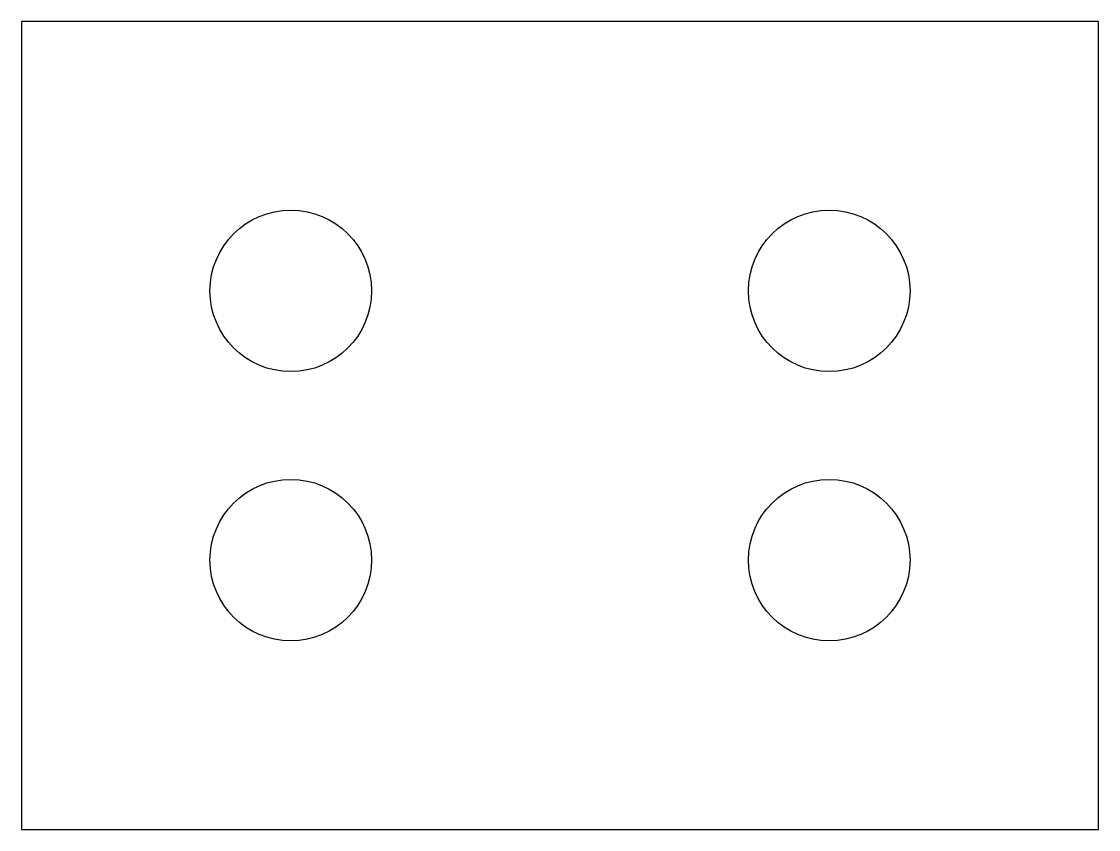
# Model space of a CAD drawing. Header units: millimetres. Extents: x -20 to 0, y 0 to 15.
import ezdxf

# ---------------------------------------------------------------- set-up
doc = ezdxf.new("R2010")
doc.units = ezdxf.units.MM

msp = doc.modelspace()

# ---------------------------------------------------------------- linework, layer by layer
msp.add_lwpolyline([(-20, 0), (0, 0), (0, 15), (-20, 15)], close=True)
for centre in [(-15, 10), (-5, 10), (-15, 5), (-5, 5)]:
    msp.add_circle(centre, 1.5)

doc.saveas('drawing.dxf')
